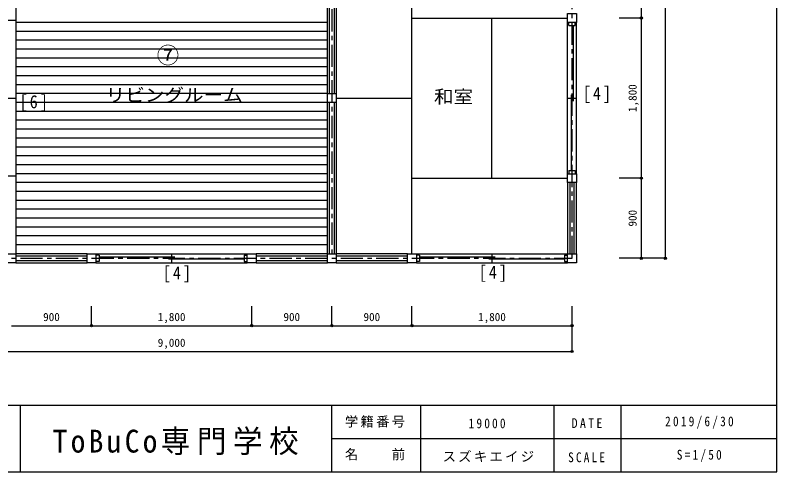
# Model space of a CAD drawing. Units: millimetres at full size, sheet at 1:50. Extents: x -7250 to 7250, y -5100 to 5100.
# Drawn here: x -1308 to 7250, y -5100 to 31 of the extents above; entities that cross this region are included whole.
import ezdxf
from ezdxf.enums import TextEntityAlignment as Align

# ---------------------------------------------------------------- set-up
doc = ezdxf.new("R2010")
doc.units = ezdxf.units.MM
doc.header["$LTSCALE"] = 50
doc.header["$PDMODE"] = 32
doc.header["$PDSIZE"] = 25
doc.linetypes.add('CHAIN1', pattern=[8, 5, -1, 1, -1])
for name, color, linetype in [('0-0_中心線', 4, 'CHAIN1'), ('0-1_柱', 7, 'Continuous'), ('0-2_壁', 7, 'Continuous'), ('0-3_開閉口', 4, 'Continuous'), ('0-4_畳・床仕上げ', 4, 'Continuous'), ('0-6_文字', 3, 'Continuous'), ('0-7_寸法', 4, 'Continuous'), ('0-8_図名縮尺', 7, 'Continuous'), ('F-F', 7, 'Continuous')]:
    doc.layers.add(name, color=color, linetype=linetype)
doc.styles.add('ＭＳ ゴシック', font='')
doc.styles.get('ＭＳ ゴシック').set_extended_font_data('MS Gothic')

msp = doc.modelspace()

# ---------------------------------------------------------------- linework, layer by layer
at = {"layer": '0-0_中心線'}
msp.add_line((2250, 900), (2250, -2700), dxfattribs=at)
msp.add_lwpolyline([(-4050, -2700), (4950, -2700), (4950, 3600)], dxfattribs=at)
at = {"layer": '0-1_柱'}
for points in [[(5000, -50), (4900, -50), (4900, 50), (5000, 50)], [(5000, -50), (4900, -50), (4900, 50), (5000, 50)], [(2300, -950), (2200, -950), (2200, -850), (2300, -850)], [(2300, -950), (2200, -950), (2200, -850), (2300, -850)], [(5000, -1850), (4900, -1850), (4900, -1750), (5000, -1750)], [(5000, -1850), (4900, -1850), (4900, -1750), (5000, -1750)], [(-1400, -2750), (-1400, -2650), (-1300, -2650), (-1300, -2750)], [(-1400, -2750), (-1400, -2650), (-1300, -2650), (-1300, -2750)], [(-1300, -2750), (-1400, -2750), (-1400, -2650), (-1300, -2650)], [(-500, -2750), (-500, -2650), (-400, -2650), (-400, -2750)], [(-500, -2750), (-500, -2650), (-400, -2650), (-400, -2750)], [(1300, -2750), (1300, -2650), (1400, -2650), (1400, -2750)], [(1300, -2750), (1300, -2650), (1400, -2650), (1400, -2750)], [(2300, -2750), (2200, -2750), (2200, -2650), (2300, -2650)], [(2200, -2750), (2200, -2650), (2300, -2650), (2300, -2750)], [(2200, -2750), (2200, -2650), (2300, -2650), (2300, -2750)], [(3100, -2750), (3100, -2650), (3200, -2650), (3200, -2750)], [(3100, -2750), (3100, -2650), (3200, -2650), (3200, -2750)], [(5000, -2750), (4900, -2750), (4900, -2650), (5000, -2650)], [(4900, -2750), (4900, -2650), (5000, -2650), (5000, -2750)]]:
    msp.add_lwpolyline(points, close=True, dxfattribs=at)
at = {"layer": '0-2_壁'}
for p, q in [((2200, -850), (2200, 850)), ((2225, -850), (2225, 850)), ((2275, 850), (2275, -850)), ((2300, 850), (2300, -850)), ((2200, -2650), (2200, -950)), ((2225, -2650), (2225, -950)), ((2275, -950), (2275, -2650)), ((2300, -950), (2300, -2650)), ((4900, -1850), (4900, -2650)), ((4925, -1850), (4925, -2650)), ((4975, -2650), (4975, -1850)), ((5000, -2650), (5000, -1850)), ((-500, -2650), (-1300, -2650)), ((2200, -2650), (1400, -2650)), ((3100, -2650), (2300, -2650)), ((-500, -2675), (-1300, -2675)), ((-1300, -2725), (-500, -2725)), ((2200, -2675), (1400, -2675)), ((1400, -2725), (2200, -2725)), ((3100, -2675), (2300, -2675)), ((2300, -2725), (3100, -2725)), ((-1300, -2750), (-500, -2750)), ((1400, -2750), (2200, -2750)), ((2300, -2750), (3100, -2750))]:
    msp.add_line(p, q, dxfattribs=at)
at = {"layer": '0-3_開閉口'}
for p, q in [((-1300, 850), (-1300, -2650)), ((4900, -1750), (4900, -50)), ((4915, -85), (4915, -50)), ((4915, -85), (4985, -85)), ((4985, -85), (4985, -50)), ((5000, -1750), (5000, -50)), ((4915, -1715), (4915, -1750)), ((4915, -1715), (4985, -1715)), ((4985, -1715), (4985, -1750)), ((-400, -2650), (1300, -2650)), ((3200, -2650), (4900, -2650)), ((-365, -2665), (-400, -2665)), ((-365, -2735), (-400, -2735)), ((-365, -2665), (-365, -2735)), ((1265, -2665), (1300, -2665)), ((1265, -2665), (1265, -2735)), ((1265, -2735), (1300, -2735)), ((3235, -2665), (3200, -2665)), ((3235, -2735), (3200, -2735)), ((3235, -2665), (3235, -2735)), ((4865, -2665), (4900, -2665)), ((4865, -2665), (4865, -2735)), ((4865, -2735), (4900, -2735)), ((-400, -2750), (1300, -2750)), ((3200, -2750), (4900, -2750))]:
    msp.add_line(p, q, dxfattribs=at)
at = {"layer": '0-3_開閉口', "color": 7}
for p, q in [((-1405, -25), (-1295, -25)), ((-1405, -900), (-1295, -900)), ((4895, -900), (5005, -900)), ((-1405, -1775), (-1295, -1775)), ((450, -2645), (450, -2755)), ((4050, -2645), (4050, -2755))]:
    msp.add_line(p, q, dxfattribs=at)
at = {"layer": '0-3_開閉口', "color": 2}
for p, q in [((4962, -85), (4962, -935)), ((4938, -865), (4938, -1715)), ((485, -2688), (-365, -2688)), ((1265, -2712), (415, -2712)), ((4085, -2688), (3235, -2688)), ((4865, -2712), (4015, -2712))]:
    msp.add_line(p, q, dxfattribs=at)
at = {"layer": '0-4_畳・床仕上げ'}
for p, q in [((3150, -2650), (3150, 850)), ((3150, 0), (4900, 0)), ((4050, -1800), (4050, 0)), ((2200, -50), (-1300, -50)), ((2200, -150), (-1300, -150)), ((2200, -250), (-1300, -250)), ((2200, -350), (-1300, -350)), ((2200, -450), (-1300, -450)), ((2200, -550), (-1300, -550)), ((2200, -650), (-1300, -650)), ((2200, -750), (-1300, -750)), ((2200, -850), (-1300, -850)), ((2300, -900), (3150, -900)), ((2200, -950), (-1300, -950)), ((2200, -1049.99), (-1300, -1049.99)), ((2200, -1150), (-1300, -1150)), ((2200, -1250), (-1300, -1250)), ((2200, -1349.99), (-1300, -1349.99)), ((2200, -1449.99), (-1300, -1449.99)), ((2200, -1549.99), (-1300, -1549.99)), ((2200, -1649.99), (-1300, -1649.99)), ((2200, -1749.99), (-1300, -1749.99)), ((2200, -1849.99), (-1300, -1849.99)), ((3150, -1800), (4900, -1800)), ((2200, -1949.99), (-1300, -1949.99)), ((2200, -2049.99), (-1300, -2049.99)), ((2200, -2149.99), (-1300, -2149.99)), ((2200, -2249.99), (-1300, -2249.99)), ((2200, -2349.99), (-1300, -2349.99)), ((2200, -2449.99), (-1300, -2449.99)), ((2200, -2549.99), (-1300, -2549.99))]:
    msp.add_line(p, q, dxfattribs=at)
at = {"layer": '0-7_寸法'}
for p, q in [((5997.61, 3600), (5997.61, -2700)), ((5727.56, 1800), (5727.56, 0)), ((5727.56, 0), (5479.53, 0)), ((5727.56, 0), (5727.56, -1800)), ((5727.56, -1800), (5479.53, -1800)), ((5727.56, -1800), (5727.56, -2700)), ((5727.56, -2700), (5479.53, -2700)), ((5997.61, -2700), (5727.56, -2700)), ((-450, -3458.66), (-450, -3238.19)), ((1350, -3458.66), (1350, -3238.19)), ((2250, -3458.66), (2250, -3238.19)), ((3150, -3458.66), (3150, -3238.19)), ((4950, -3458.66), (4950, -3238.19)), ((-1350, -3458.66), (-450, -3458.66)), ((-450, -3458.66), (1350, -3458.66)), ((1350, -3458.66), (2250, -3458.66)), ((2250, -3458.66), (3150, -3458.66)), ((3150, -3458.66), (4950, -3458.66)), ((4950, -3748.03), (4950, -3458.66)), ((-4050, -3748.03), (4950, -3748.03))]:
    msp.add_line(p, q, dxfattribs=at)
for p in [(5727.56, 0), (5727.56, -1800), (5727.56, -2700), (5997.61, -2700), (-450, -3458.66), (1350, -3458.66), (2250, -3458.66), (3150, -3458.66), (4950, -3458.66), (4950, -3748.03)]:
    msp.add_point(p, dxfattribs=at)
at = {"layer": 'F-F'}
for p, q in [((-7250, -4350), (7250, -4350)), ((-1250, -5100), (-1250, -4350)), ((2250, -5100), (2250, -4350)), ((3250, -5100), (3250, -4350)), ((4750, -5100), (4750, -4350)), ((5500, -5100), (5500, -4350)), ((2250, -4725), (7250, -4725))]:
    msp.add_line(p, q, dxfattribs=at)
msp.add_lwpolyline([(-7250, -5100), (7250, -5100), (7250, 5100), (-7250, 5100)], close=True, dxfattribs=at)

# ---------------------------------------------------------------- texts
at = {"layer": '0-6_文字', "style": 'ＭＳ ゴシック'}
msp.add_text('⑦', height=183.3, dxfattribs=at).set_placement((283.66, -565.94), align=Align.BOTTOM_LEFT)
at = {"layer": '0-6_文字', "color": 7, "style": 'ＭＳ ゴシック', "width": 1.1}
for s, p in [('リビングルーム', (-290.95, -982.05)), ('和室', (3398.14, -1001.2))]:
    msp.add_text(s, height=146.6, dxfattribs=at).set_placement(p, align=Align.BOTTOM_LEFT)
at = {"layer": '0-6_文字', "color": 7, "char_height": 146.6, "attachment_point": 7, "style": 'ＭＳ ゴシック'}
for s, insert in [('\\T1.27;\\W0.9;[4]', (5070.87, -954.33)), ('\\T1.27;\\W0.9;[6]', (-1258.46, -1048.18)), ('\\T1.27;\\W0.9;[4]', (350.92, -2971.81)), ('\\T1.27;\\W0.9;[4]', (3901.36, -2964.94))]:
    msp.add_mtext(s, dxfattribs=dict(at, insert=insert))
at = {"layer": '0-7_寸法', "style": 'ＭＳ ゴシック'}
for s, p in [('1,800', (5702.56, -1056.25)), ('900', (5702.56, -2343.75))]:
    msp.add_text(s, height=91.64, rotation=90, dxfattribs=at).set_placement(p, align=Align.BOTTOM_LEFT)
for s, p in [('900', (-993.75, -3433.66)), ('1,800', (293.75, -3433.66)), ('900', (1706.25, -3433.66)), ('900', (2606.25, -3433.66)), ('1,800', (3893.75, -3433.66)), ('9,000', (293.75, -3723.03))]:
    msp.add_text(s, height=91.64, dxfattribs=at).set_placement(p, align=Align.BOTTOM_LEFT)
at = {"layer": '0-8_図名縮尺', "char_height": 110, "attachment_point": 7, "style": 'ＭＳ ゴシック'}
for s, insert in [('\\T1.38;\\W0.85;19000', (3787.5, -4612.5)), ('\\T1.39;\\W0.85;2019/6/30', (5994.98, -4615.1)), ('\\T1.17;スズキエイジ', (3494.98, -4990.1)), ('\\T1.39;\\W0.85;S=1/50', (6126.23, -4990.1))]:
    msp.add_mtext(s, dxfattribs=dict(at, insert=insert))
at = {"layer": 'F-F', "char_height": 110, "attachment_point": 7, "style": 'ＭＳ ゴシック'}
for s, insert in [('\\T1.17;学籍番号', (2396.72, -4603.08)), ('\\T1.38;\\W0.9;DATE', (4944.81, -4607.89)), ('\\T1.17;名\u3000\u3000前', (2397.14, -4971.39)), ('\\T1.38;\\W0.85;SCALE', (4905.33, -4993.87))]:
    msp.add_mtext(s, dxfattribs=dict(at, insert=insert))
at = {"layer": 'F-F', "color": 2, "insert": (-886.82, -4913.01), "char_height": 256.6, "attachment_point": 7, "style": 'ＭＳ ゴシック'}
msp.add_mtext('\\T1.22;\\W0.95;ToBuCo専門学校', dxfattribs=at)

doc.saveas('drawing.dxf')
